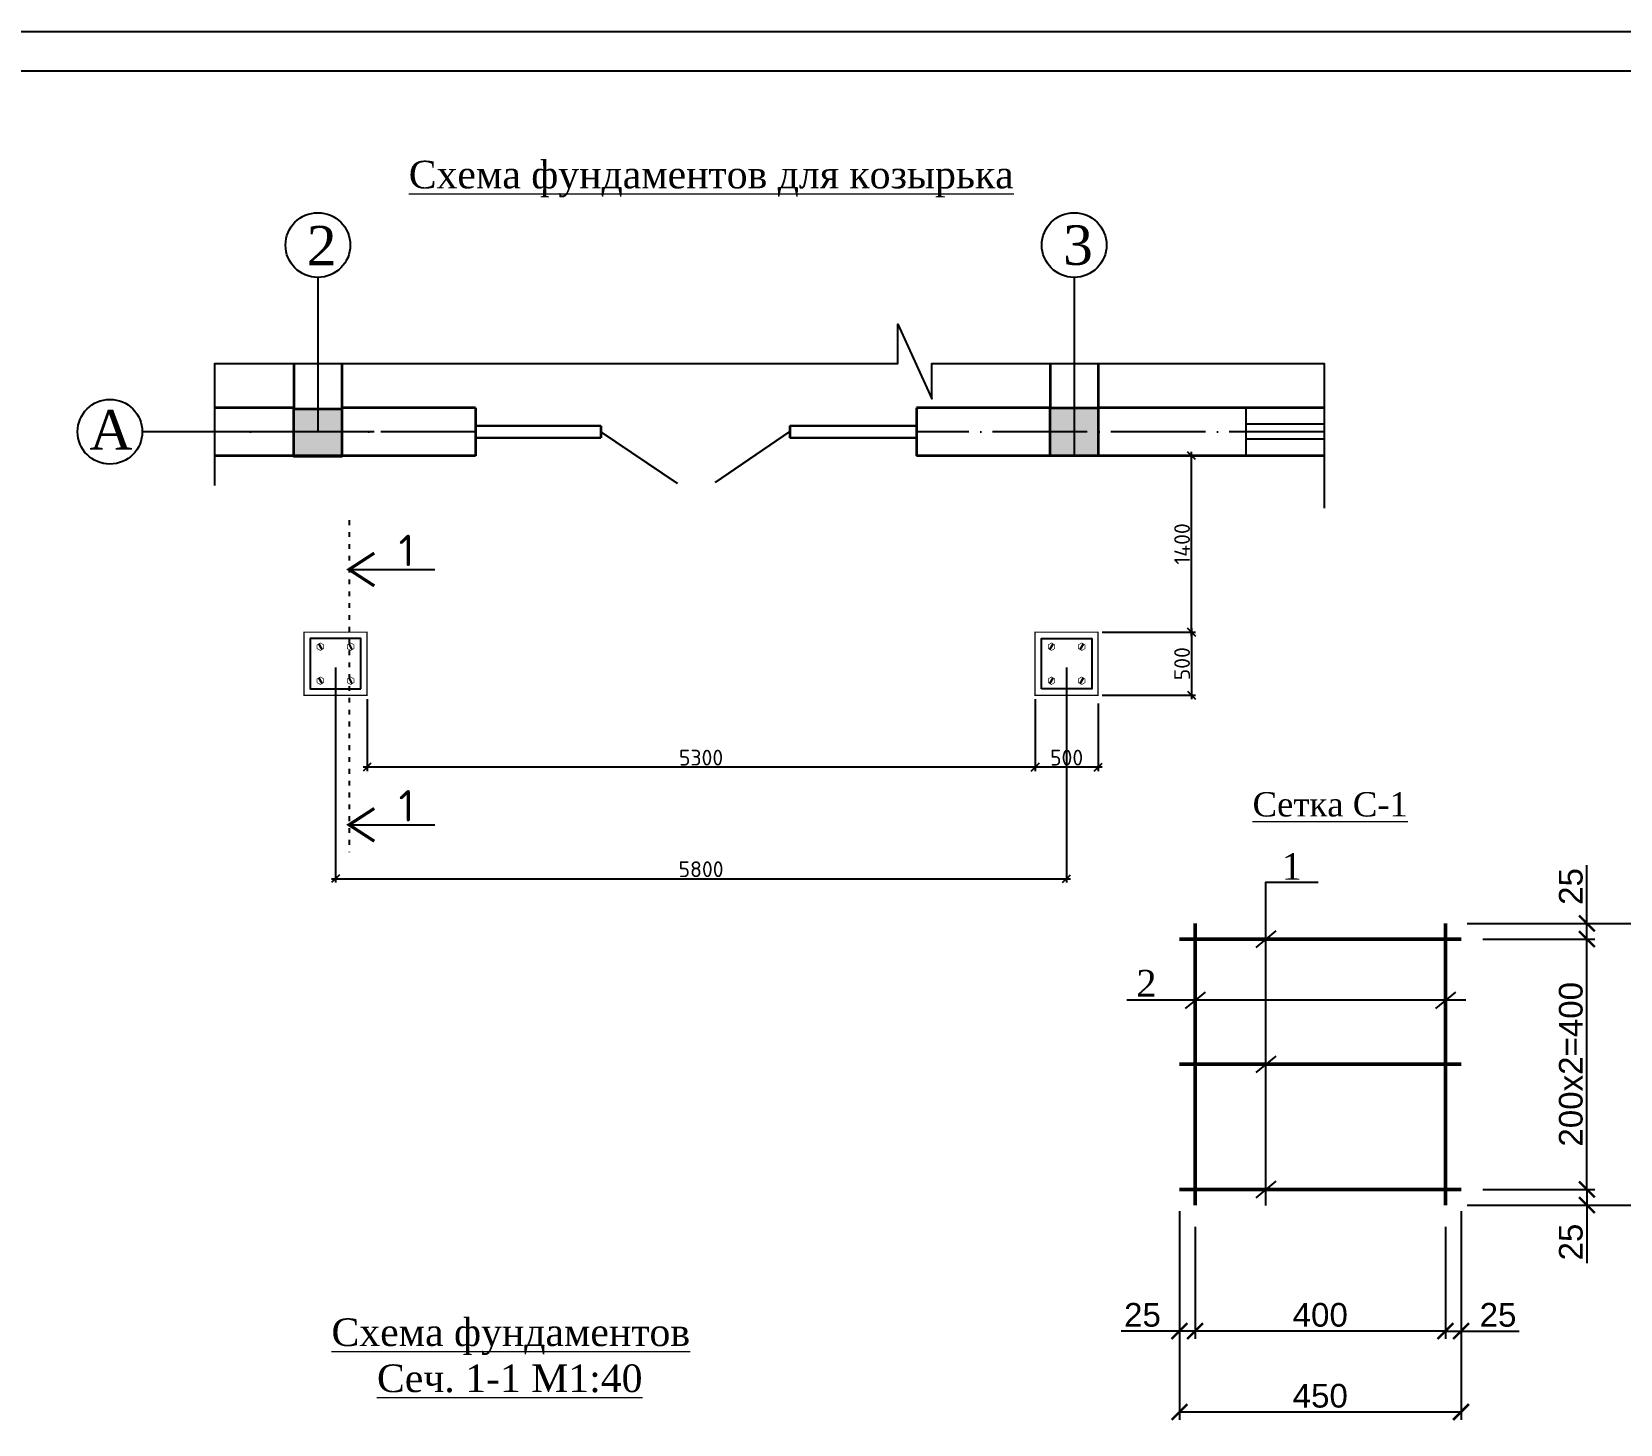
# Model space of a CAD drawing. Header units: millimetres. Extents: x 572274 to 2241483, y -888675 to -304135.
# Drawn here: x 1954775 to 1974902, y -704356 to -686715 of the extents above; entities that cross this region are included whole.
import ezdxf

# ---------------------------------------------------------------- set-up
doc = ezdxf.new("R2010")
doc.units = ezdxf.units.MM
doc.linetypes.add('ACAD_ISO03W100', pattern=[30, 12, -18])
doc.linetypes.add('ACAD_ISO04W100', pattern=[30, 24, -3, 0, -3])
doc.layers.add('oc', color=10, linetype='ACAD_ISO04W100')
doc.layers.add('Оси', color=10, linetype='ACAD_ISO04W100')
doc.layers.add('стены', color=250, linetype='Continuous', lineweight=30)
doc.styles.add('Arial 3.', font='arial.ttf')
doc.styles.add('SHahzod', font='times.ttf', dxfattribs={"height": 350})
doc.styles.get("Standard").update_dxf_attribs({"font": 'isocpeur.ttf'})
doc.styles.add('style1', font='isocpeui.ttf')
doc.styles.add('Боб стиль', font='times.ttf')
doc.dimstyles.new('1 рпа', dxfattribs={"dimtxt": 200, "dimasz": 100, "dimexe": 50, "dimexo": 50, "dimgap": 20, "dimtad": 1, "dimtoh": 1, "dimdec": 0, "dimlfac": -0.0005, "dimrnd": 0.0005, "dimzin": 1, "dimtxsty": 'Standard', "dimblk": 'OBLIQUE', "dimcen": -3, "dimdle": 50, "dimclrd": 256, "dimclre": 256, "dimclrt": 256, "dimadec": 3, "dimazin": 0, "dimtfac": 1, "dimtdec": 0, "dimtmove": 2, "dimatfit": 2, "dimldrblk": 'OBLIQUE', "dimfxl": 0.200000002, "dimarcsym": 0})
doc.dimstyles.new('Зариф', dxfattribs={"dimtxt": 300, "dimasz": 200, "dimexe": 100, "dimexo": 50, "dimgap": 50, "dimtad": 1, "dimdec": 0, "dimtxsty": 'Arial 3.', "dimblk": 'ARCHTICK', "dimcen": 300, "dimadec": 0, "dimazin": 0, "dimtfac": 1, "dimtdec": 0, "dimtmove": 0, "dimatfit": 3, "dimldrblk": 'ARCHTICK', "dimfxl": 1, "dimarcsym": 0})

# ---------------------------------------------------------------- blocks, each defined once
blk = doc.blocks.new('_Oblique')
at = {"color": 0, "linetype": 'ByBlock', "lineweight": -2}
blk.add_line((-0.5, -0.5), (0.5, 0.5), dxfattribs=at)
blk = doc.blocks.new('*D1518')
at = {"lineweight": -2, "transparency": 16777216}
for p, q in [((1958623.672522894, -694770.8616294293), (1958623.672522894, -697494.4747066043)), ((1967886.941909675, -694770.8616886606), (1967886.941909675, -697494.4747066043)), ((1958573.672522894, -697444.4747066043), (1967936.941909675, -697444.4747066043))]:
    blk.add_line(p, q, dxfattribs=at)
at = {"layer": 'Defpoints', "color": 0, "lineweight": 25, "transparency": 16777216}
for p in [(1958623.672522894, -694720.8616294293), (1967886.941909675, -694720.8616886606), (1967886.941909675, -697444.4747066043)]:
    blk.add_point(p, dxfattribs=at)
at = {"lineweight": -2, "transparency": 16777216, "xscale": 100, "yscale": 100, "zscale": 100, "rotation": 180}
blk.add_blockref('_Oblique', (1958623.672522894, -697444.4747066043), dxfattribs=at)
at = {"lineweight": -2, "transparency": 16777216, "xscale": 100, "yscale": 100, "zscale": 100}
blk.add_blockref('_Oblique', (1967886.941909675, -697444.4747066043), dxfattribs=at)
at = {"lineweight": 25, "transparency": 16777216, "insert": (1963255.307216285, -697324.4747066043), "char_height": 200, "attachment_point": 5}
blk.add_mtext('5800', dxfattribs=at)
blk = doc.blocks.new('*D1557')
at = {"lineweight": -2, "transparency": 16777216}
for p, q in [((1968336.220676116, -692085.6212239885), (1969520.305039833, -692085.6212239885)), ((1969470.305039833, -694371.5827801874), (1969470.305039833, -692035.6212239885)), ((1968336.220676138, -694321.5827801874), (1969520.305039833, -694321.5827801874))]:
    blk.add_line(p, q, dxfattribs=at)
at = {"layer": 'Defpoints', "color": 0, "lineweight": 25, "transparency": 16777216}
for p in [(1968286.220676116, -692085.6212239885), (1969470.305039833, -692085.6212239885), (1968286.220676138, -694321.5827801874)]:
    blk.add_point(p, dxfattribs=at)
at = {"lineweight": -2, "transparency": 16777216, "xscale": 100, "yscale": 100, "zscale": 100}
for p, rotation in [((1969470.305039833, -692085.6212239885), 90), ((1969470.305039833, -694321.5827801874), 270)]:
    blk.add_blockref('_Oblique', p, dxfattribs=dict(at, rotation=rotation))
at = {"lineweight": 25, "transparency": 16777216, "insert": (1969350.305039834, -693203.6020020876), "char_height": 200, "attachment_point": 5, "rotation": 90}
blk.add_mtext('1400', dxfattribs=at)
blk = doc.blocks.new('*D1558')
at = {"lineweight": -2, "transparency": 16777216}
for p, q in [((1968336.220676138, -694321.5827801874), (1969520.305039834, -694321.5827801874)), ((1969470.305039834, -694271.5827801874), (1969470.305039834, -695170.1404788306)), ((1968336.220676138, -695120.1404788306), (1969520.305039834, -695120.1404788306))]:
    blk.add_line(p, q, dxfattribs=at)
at = {"layer": 'Defpoints', "color": 0, "lineweight": 25, "transparency": 16777216}
for p in [(1968286.220676138, -694321.5827801874), (1968286.220676138, -695120.1404788306), (1969470.305039834, -695120.1404788306)]:
    blk.add_point(p, dxfattribs=at)
at = {"lineweight": -2, "transparency": 16777216, "xscale": 100, "yscale": 100, "zscale": 100}
for p, rotation in [((1969470.305039834, -694321.5827801874), 90), ((1969470.305039834, -695120.1404788306), 270)]:
    blk.add_blockref('_Oblique', p, dxfattribs=dict(at, rotation=rotation))
at = {"lineweight": 25, "transparency": 16777216, "insert": (1969350.305039834, -694720.8616295086), "char_height": 200, "attachment_point": 5, "rotation": 90}
blk.add_mtext('500', dxfattribs=at)
blk = doc.blocks.new('*D1519')
at = {"lineweight": -2, "transparency": 16777216}
for p, q in [((1967487.662977495, -695223.270577787), (1967487.662977495, -696080.7727955687)), ((1968286.220676138, -695223.270577787), (1968286.220676138, -696080.7727955687)), ((1968336.220676138, -696030.7727955687), (1967437.662977495, -696030.7727955687))]:
    blk.add_line(p, q, dxfattribs=at)
at = {"layer": 'Defpoints', "color": 0, "lineweight": 25, "transparency": 16777216}
for p in [(1967487.662977495, -695173.270577787), (1968286.220676138, -695173.270577787), (1967487.662977495, -696030.7727955687)]:
    blk.add_point(p, dxfattribs=at)
at = {"lineweight": -2, "transparency": 16777216, "xscale": 100, "yscale": 100, "zscale": 100, "rotation": 180}
blk.add_blockref('_Oblique', (1967487.662977495, -696030.7727955687), dxfattribs=at)
at = {"lineweight": -2, "transparency": 16777216, "xscale": 100, "yscale": 100, "zscale": 100}
blk.add_blockref('_Oblique', (1968286.220676138, -696030.7727955687), dxfattribs=at)
at = {"lineweight": 25, "transparency": 16777216, "insert": (1967886.941826817, -695910.7727955687), "char_height": 200, "attachment_point": 5}
blk.add_mtext('500', dxfattribs=at)
blk = doc.blocks.new('*D1559')
at = {"lineweight": -2, "transparency": 16777216}
for p, q in [((1959022.951371879, -695170.1404788306), (1959022.951371879, -696080.7727955687)), ((1967487.662977495, -695170.1404788306), (1967487.662977495, -696080.7727955687)), ((1967537.662977495, -696030.7727955687), (1958972.951371879, -696030.7727955687))]:
    blk.add_line(p, q, dxfattribs=at)
at = {"layer": 'Defpoints', "color": 0, "lineweight": 25, "transparency": 16777216}
for p in [(1959022.951371879, -695120.1404788306), (1967487.662977495, -695120.1404788306), (1959022.951371879, -696030.7727955687)]:
    blk.add_point(p, dxfattribs=at)
at = {"lineweight": -2, "transparency": 16777216, "xscale": 100, "yscale": 100, "zscale": 100, "rotation": 180}
blk.add_blockref('_Oblique', (1959022.951371879, -696030.7727955687), dxfattribs=at)
at = {"lineweight": -2, "transparency": 16777216, "xscale": 100, "yscale": 100, "zscale": 100}
blk.add_blockref('_Oblique', (1967487.662977495, -696030.7727955687), dxfattribs=at)
at = {"lineweight": 25, "transparency": 16777216, "insert": (1963255.307174687, -695910.7727955687), "char_height": 200, "attachment_point": 5}
blk.add_mtext('5300', dxfattribs=at)
blk = doc.blocks.new('_ArchTick')
at = {"color": 0, "linetype": 'ByBlock', "const_width": 0.15}
blk.add_lwpolyline([(-0.5, -0.5), (0.5, 0.5)], dxfattribs=at)
blk = doc.blocks.new('*D1520')
at = {"color": 0, "lineweight": -2, "transparency": 16777216}
for p, q in [((1969515.183717869, -701856.4413469312), (1969515.183717869, -703275.0428036634)), ((1972686.68462371, -701856.4413469312), (1972686.68462371, -703275.0428036634)), ((1972686.68462371, -703175.0428036634), (1969515.183717869, -703175.0428036634))]:
    blk.add_line(p, q, dxfattribs=at)
at = {"layer": 'Defpoints', "color": 0, "lineweight": 25, "transparency": 16777216}
for p in [(1969515.183717869, -701806.4413469312), (1972686.68462371, -701806.4413469312), (1969515.183717869, -703175.0428036634)]:
    blk.add_point(p, dxfattribs=at)
at = {"color": 0, "lineweight": -2, "transparency": 16777216, "xscale": 200, "yscale": 200, "zscale": 200, "rotation": 180}
blk.add_blockref('_ArchTick', (1969515.183717869, -703175.0428036634), dxfattribs=at)
at = {"color": 0, "lineweight": -2, "transparency": 16777216, "xscale": 200, "yscale": 200, "zscale": 200}
blk.add_blockref('_ArchTick', (1972686.68462371, -703175.0428036634), dxfattribs=at)
at = {"color": 0, "transparency": 16777216, "insert": (1971100.93417079, -702971.870907347), "char_height": 300, "attachment_point": 5, "style": 'Arial 3.'}
blk.add_mtext('400', dxfattribs=at)
blk = doc.blocks.new('*D1521')
at = {"color": 0, "lineweight": -2, "transparency": 16777216}
for p, q in [((1969316.964911254, -701658.222540316), (1969316.964911254, -703275.0428036634)), ((1969515.183717869, -701856.4413469312), (1969515.183717869, -703275.0428036634)), ((1969316.964911254, -703175.0428036634), (1968579.857134992, -703175.0428036634)), ((1969515.183717869, -703175.0428036634), (1969316.964911254, -703175.0428036634))]:
    blk.add_line(p, q, dxfattribs=at)
at = {"layer": 'Defpoints', "color": 0, "lineweight": 25, "transparency": 16777216}
for p in [(1969316.964911254, -701608.222540316), (1969515.183717869, -701806.4413469312), (1969316.964911254, -703175.0428036634)]:
    blk.add_point(p, dxfattribs=at)
at = {"color": 0, "lineweight": -2, "transparency": 16777216, "xscale": 200, "yscale": 200, "zscale": 200, "rotation": 180}
blk.add_blockref('_ArchTick', (1969316.964911254, -703175.0428036634), dxfattribs=at)
at = {"color": 0, "lineweight": -2, "transparency": 16777216, "xscale": 200, "yscale": 200, "zscale": 200}
blk.add_blockref('_ArchTick', (1969515.183717869, -703175.0428036634), dxfattribs=at)
at = {"color": 0, "transparency": 16777216, "insert": (1968848.411023123, -702971.870907347), "char_height": 300, "attachment_point": 5, "style": 'Arial 3.'}
blk.add_mtext('25', dxfattribs=at)
blk = doc.blocks.new('*D1522')
at = {"color": 0, "lineweight": -2, "transparency": 16777216}
for p, q in [((1972884.903430325, -701658.222540316), (1972884.903430325, -703275.0428036634)), ((1972686.68462371, -701856.4413469312), (1972686.68462371, -703275.0428036634)), ((1972686.68462371, -703175.0428036634), (1972884.903430325, -703175.0428036634)), ((1972884.903430325, -703175.0428036634), (1973622.011206587, -703175.0428036634))]:
    blk.add_line(p, q, dxfattribs=at)
at = {"layer": 'Defpoints', "color": 0, "lineweight": 25, "transparency": 16777216}
for p in [(1972884.903430325, -701608.222540316), (1972686.68462371, -701806.4413469312), (1972884.903430325, -703175.0428036634)]:
    blk.add_point(p, dxfattribs=at)
at = {"color": 0, "lineweight": -2, "transparency": 16777216, "xscale": 200, "yscale": 200, "zscale": 200, "rotation": 180}
blk.add_blockref('_ArchTick', (1972686.68462371, -703175.0428036634), dxfattribs=at)
at = {"color": 0, "lineweight": -2, "transparency": 16777216, "xscale": 200, "yscale": 200, "zscale": 200}
blk.add_blockref('_ArchTick', (1972884.903430325, -703175.0428036634), dxfattribs=at)
at = {"color": 0, "transparency": 16777216, "insert": (1973353.457318456, -702971.870907347), "char_height": 300, "attachment_point": 5, "style": 'Arial 3.'}
blk.add_mtext('25', dxfattribs=at)
blk = doc.blocks.new('*D1523')
at = {"color": 0, "lineweight": -2, "transparency": 16777216}
for p, q in [((1969316.964911254, -701658.222540316), (1969316.964911254, -704300.2219679952)), ((1972884.903430325, -701658.222540316), (1972884.903430325, -704300.2219679952)), ((1969316.964911254, -704200.2219679952), (1972884.903430325, -704200.2219679952))]:
    blk.add_line(p, q, dxfattribs=at)
at = {"layer": 'Defpoints', "color": 0, "lineweight": 25, "transparency": 16777216}
for p in [(1969316.964911254, -701608.222540316), (1972884.903430325, -701608.222540316), (1972884.903430325, -704200.2219679952)]:
    blk.add_point(p, dxfattribs=at)
at = {"color": 0, "lineweight": -2, "transparency": 16777216, "xscale": 200, "yscale": 200, "zscale": 200, "rotation": 180}
blk.add_blockref('_ArchTick', (1969316.964911254, -704200.2219679952), dxfattribs=at)
at = {"color": 0, "lineweight": -2, "transparency": 16777216, "xscale": 200, "yscale": 200, "zscale": 200}
blk.add_blockref('_ArchTick', (1972884.903430325, -704200.2219679952), dxfattribs=at)
at = {"color": 0, "transparency": 16777216, "insert": (1971100.93417079, -703997.0500716787), "char_height": 300, "attachment_point": 5, "style": 'Arial 3.'}
blk.add_mtext('450', dxfattribs=at)
blk = doc.blocks.new('*D1524')
at = {"color": 0, "lineweight": -2, "transparency": 16777216}
for p, q in [((1973161.68234756, -698209.9427172407), (1974580.283804295, -698209.9427172407)), ((1974480.283804295, -701381.4436230815), (1974480.283804295, -698209.9427172407)), ((1973161.68234756, -701381.4436230815), (1974580.283804295, -701381.4436230815))]:
    blk.add_line(p, q, dxfattribs=at)
at = {"layer": 'Defpoints', "color": 0, "lineweight": 25, "transparency": 16777216}
for p in [(1973111.68234756, -698209.9427172407), (1974480.283804295, -698209.9427172407), (1973111.68234756, -701381.4436230815)]:
    blk.add_point(p, dxfattribs=at)
at = {"color": 0, "lineweight": -2, "transparency": 16777216, "xscale": 200, "yscale": 200, "zscale": 200}
for p, rotation in [((1974480.283804295, -698209.9427172407), 90), ((1974480.283804295, -701381.4436230815), 270)]:
    blk.add_blockref('_ArchTick', p, dxfattribs=dict(at, rotation=rotation))
at = {"color": 0, "transparency": 16777216, "insert": (1974277.111907979, -699795.6931701608), "char_height": 300, "attachment_point": 5, "rotation": 90, "style": 'Arial 3.'}
blk.add_mtext('200х2=400', dxfattribs=at)
blk = doc.blocks.new('*D1525')
at = {"color": 0, "lineweight": -2, "transparency": 16777216}
for p, q in [((1974480.283804294, -698011.7239106258), (1974480.283804294, -697274.6161343638)), ((1972963.463540945, -698011.7239106258), (1974580.283804294, -698011.7239106258)), ((1974480.283804294, -698209.9427172407), (1974480.283804294, -698011.7239106258)), ((1973161.68234756, -698209.9427172407), (1974580.283804294, -698209.9427172407))]:
    blk.add_line(p, q, dxfattribs=at)
at = {"layer": 'Defpoints', "color": 0, "lineweight": 25, "transparency": 16777216}
for p in [(1972913.463540945, -698011.7239106258), (1974480.283804294, -698011.7239106258), (1973111.68234756, -698209.9427172407)]:
    blk.add_point(p, dxfattribs=at)
at = {"color": 0, "lineweight": -2, "transparency": 16777216, "xscale": 200, "yscale": 200, "zscale": 200}
for p, rotation in [((1974480.283804294, -698011.7239106258), 90), ((1974480.283804294, -698209.9427172407), 270)]:
    blk.add_blockref('_ArchTick', p, dxfattribs=dict(at, rotation=rotation))
at = {"color": 0, "transparency": 16777216, "insert": (1974277.111907978, -697543.1700224945), "char_height": 300, "attachment_point": 5, "rotation": 90, "style": 'Arial 3.'}
blk.add_mtext('25', dxfattribs=at)
blk = doc.blocks.new('*D1526')
at = {"color": 0, "lineweight": -2, "transparency": 16777216}
for p, q in [((1973161.68234756, -701381.4436230815), (1974580.283804294, -701381.4436230815)), ((1974480.283804294, -701381.4436230815), (1974480.283804294, -701579.6624296966)), ((1972963.463540945, -701579.6624296966), (1974580.283804294, -701579.6624296966)), ((1974480.283804294, -701579.6624296966), (1974480.283804294, -702316.7702059586))]:
    blk.add_line(p, q, dxfattribs=at)
at = {"layer": 'Defpoints', "color": 0, "lineweight": 25, "transparency": 16777216}
for p in [(1973111.68234756, -701381.4436230815), (1972913.463540945, -701579.6624296966), (1974480.283804294, -701579.6624296966)]:
    blk.add_point(p, dxfattribs=at)
at = {"color": 0, "lineweight": -2, "transparency": 16777216, "xscale": 200, "yscale": 200, "zscale": 200}
for p, rotation in [((1974480.283804294, -701381.4436230815), 90), ((1974480.283804294, -701579.6624296966), 270)]:
    blk.add_blockref('_ArchTick', p, dxfattribs=dict(at, rotation=rotation))
at = {"color": 0, "transparency": 16777216, "insert": (1974277.111907977, -702048.2163178272), "char_height": 300, "attachment_point": 5, "rotation": 90, "style": 'Arial 3.'}
blk.add_mtext('25', dxfattribs=at)
blk = doc.blocks.new('*D1527')
at = {"color": 0, "lineweight": -2, "transparency": 16777216}
for p, q in [((1972963.463540945, -698011.7239106258), (1975605.462968626, -698011.7239106258)), ((1975505.462968626, -698011.7239106258), (1975505.462968626, -701579.6624296966)), ((1972963.463540945, -701579.6624296966), (1975605.462968626, -701579.6624296966))]:
    blk.add_line(p, q, dxfattribs=at)
at = {"layer": 'Defpoints', "color": 0, "lineweight": 25, "transparency": 16777216}
for p in [(1972913.463540945, -698011.7239106258), (1972913.463540945, -701579.6624296966), (1975505.462968626, -701579.6624296966)]:
    blk.add_point(p, dxfattribs=at)
at = {"color": 0, "lineweight": -2, "transparency": 16777216, "xscale": 200, "yscale": 200, "zscale": 200}
for p, rotation in [((1975505.462968626, -698011.7239106258), 90), ((1975505.462968626, -701579.6624296966), 270)]:
    blk.add_blockref('_ArchTick', p, dxfattribs=dict(at, rotation=rotation))
at = {"color": 0, "transparency": 16777216, "insert": (1975302.291072309, -699795.6931701609), "char_height": 300, "attachment_point": 5, "rotation": 90, "style": 'Arial 3.'}
blk.add_mtext('450', dxfattribs=at)

msp = doc.modelspace()

# ---------------------------------------------------------------- hatches: boundary and pattern name
at = {"lineweight": 25}
h = msp.add_hatch(color=256, dxfattribs=at)
h.dxf.hatch_style = 1
h.paths.add_polyline_path([(1958703.528292397, -691489.8813997107), (1958096.624441433, -691489.8813997107), (1958096.624441433, -692096.785250681), (1958703.528292397, -692096.785250681)])
h = msp.add_hatch(color=256, dxfattribs=at)
h.dxf.hatch_style = 1
h.paths.add_polyline_path([(1968286.220676116, -691478.7173730136), (1967679.316825151, -691478.7173730136), (1967679.316825151, -692085.6212239839), (1968286.220676116, -692085.6212239839)])

# ---------------------------------------------------------------- linework, layer by layer
for p, q in [((1958400.076366913, -689827.0614161965), (1958400.076366913, -691782.169298501)), ((1967982.768750611, -689827.0614162027), (1967982.768750611, -691782.1692985072)), ((1970162.831267926, -692085.6212239891), (1970162.831267926, -691478.7173730211)), ((1958452.76196626, -694541.182881751), (1958411.267691056, -694469.3126888729)), ((1958836.069661609, -694541.182881751), (1958794.575386404, -694469.3126888729)), ((1967674.544687765, -694541.182881751), (1967716.03896297, -694469.3126888729)), ((1968057.852383114, -694541.182881751), (1968099.346658319, -694469.3126888729)), ((1958452.76196626, -694972.4052413634), (1958411.267691056, -694900.5350484855)), ((1958836.069661609, -694972.4052413634), (1958794.575386404, -694900.5350484855)), ((1967674.544687765, -694972.4052413634), (1967716.03896297, -694900.5350484855)), ((1968057.852383114, -694972.4052413634), (1968099.346658319, -694900.5350484855)), ((1970539.004514495, -698105.1045810328), (1970284.690898438, -698314.7808534484)), ((1969642.340525898, -698879.9804605364), (1969388.026909841, -699089.656732952)), ((1972813.841431738, -698879.9804605364), (1972559.527815682, -699089.656732952)), ((1970539.004514495, -699690.8550339534), (1970284.690898438, -699900.5313063691)), ((1970539.004514495, -701276.6054868738), (1970284.690898438, -701486.2817592894))]:
    msp.add_line(p, q)
at = {"color": 5, "lineweight": 30}
for p, q in [((1961985.600433801, -691706.306317134), (1961985.600433801, -691858.0322798762)), ((1961985.600433801, -691782.169298507), (1962957.936703375, -692435.5961734869)), ((1964379.370027151, -691778.225215622), (1963433.587000829, -692424.855625324))]:
    msp.add_line(p, q, dxfattribs=at)
at = {"color": 5}
for p, q in [((1971148.477497132, -691686.3423746683), (1970162.831267926, -691686.3423746683)), ((1971148.477497132, -691877.9962223426), (1970162.831267926, -691877.9962223426))]:
    msp.add_line(p, q, dxfattribs=at)
at = {"lineweight": 50}
for p, q in [((1969515.183717869, -701579.6624296966), (1969515.183717869, -698011.7239106258)), ((1972686.68462371, -701579.6624296966), (1972686.68462371, -698011.7239106258)), ((1969316.964911254, -698209.9427172407), (1972884.903430325, -698209.9427172407)), ((1969316.964911254, -699795.6931701612), (1972884.903430325, -699795.6931701612)), ((1969316.964911254, -701381.4436230815), (1972884.903430325, -701381.4436230815))]:
    msp.add_line(p, q, dxfattribs=at)
for points in [[(1951712.576231491, -716414.6846562785), (1993712.576231493, -716414.6846562785), (1993712.576231493, -686714.6846562785), (1951712.576231491, -686714.6846562785)], [(1953712.576231492, -715914.6846562778), (1993212.576231494, -715914.6846562778), (1993212.576231494, -687214.6846562768), (1953712.576231492, -687214.6846562768)], [(1958943.095602015, -695040.2847089663), (1958943.095602015, -694401.4385500518), (1958304.2494431, -694401.4385500518), (1958304.2494431, -695040.2847089663)], [(1967567.51874736, -695040.2847089663), (1967567.51874736, -694401.4385500518), (1968206.364906274, -694401.4385500518), (1968206.364906274, -695040.2847089663)]]:
    msp.add_lwpolyline(points, close=True)
at = {"lineweight": 25}
msp.add_lwpolyline([(1957096.3519581, -692464.9337433635), (1957096.3519581, -690916.4713526024), (1965749.952612729, -690916.4713526024), (1965749.952612729, -690419.0389060735), (1966178.852446612, -691364.212066295), (1966178.852446612, -690916.4713526024), (1971148.477497132, -690916.4713526024), (1971148.477497132, -692748.3431754034)], dxfattribs=at)
at = {"color": 5, "lineweight": 30}
for points in [[(1961985.600433801, -691858.0322798762), (1960396.470613522, -691858.0322798728), (1960396.470613522, -691706.3063171307), (1961985.600433801, -691706.306317134)], [(1964379.37002715, -691858.0322798762), (1965986.374504024, -691858.0322798762), (1965986.374504024, -691706.306317134), (1964379.370027151, -691706.306317134)]]:
    msp.add_lwpolyline(points, dxfattribs=at)
at = {"linetype": 'ACAD_ISO03W100', "ltscale": 5}
msp.add_lwpolyline([(1958795.1762298, -692904.1943843905), (1958795.1762298, -697109.6650666738)], dxfattribs=at)
at = {"const_width": 39.92788493215583}
for points in [[(1959114.599309258, -693319.4443876848), (1958795.1762298, -693527.0693893321), (1959114.599309258, -693734.6943909794)], [(1959114.599309258, -696969.4972314958), (1958795.1762298, -696761.8722298485), (1959114.599309258, -696554.2472282012)]]:
    msp.add_lwpolyline(points, dxfattribs=at)
for points in [[(1958795.1762298, -693527.0693893321), (1959881.214699955, -693527.0693893321)], [(1958795.1762298, -696761.8722298485), (1959881.214699955, -696761.8722298485)], [(1970411.847706466, -701583.9909113495), (1970411.847706466, -697490.1778502056), (1971073.554739655, -697490.1778502056)], [(1972944.404964126, -698984.8185967442), (1968652.023803559, -698984.8185967442)]]:
    msp.add_lwpolyline(points)
for points, const_width in [([(1959022.951371879, -695120.1404788306), (1959022.951371879, -694321.5827801874), (1958224.393673236, -694321.5827801874), (1958224.393673236, -695120.1404788306)], 15.97115397286233), ([(1967487.662977495, -695120.1404788306), (1967487.662977495, -694321.5827801874), (1968286.220676138, -694321.5827801874), (1968286.220676138, -695120.1404788306)], 15.97115397286233), ([(1958432.014828658, -694553.1612472306), (1958390.520553453, -694529.2045162714), (1958390.520553453, -694481.2910543528), (1958432.014828658, -694457.3343233935), (1958473.509103863, -694481.2910543528), (1958473.509103863, -694529.2045162714)], 7.985576986431164), ([(1958815.322524006, -694553.1612472306), (1958856.816799211, -694529.2045162714), (1958856.816799211, -694481.2910543528), (1958815.322524006, -694457.3343233935), (1958773.828248802, -694481.2910543528), (1958773.828248802, -694529.2045162714)], 7.985576986431164), ([(1967695.291825368, -694553.1612472306), (1967653.797550163, -694529.2045162714), (1967653.797550163, -694481.2910543528), (1967695.291825368, -694457.3343233935), (1967736.786100573, -694481.2910543528), (1967736.786100573, -694529.2045162714)], 7.985576986431164), ([(1968078.599520716, -694553.1612472306), (1968120.093795921, -694529.2045162714), (1968120.093795921, -694481.2910543528), (1968078.599520716, -694457.3343233935), (1968037.105245512, -694481.2910543528), (1968037.105245512, -694529.2045162714)], 7.985576986431164), ([(1958432.014828658, -694984.3836068431), (1958390.520553453, -694960.4268758838), (1958390.520553453, -694912.5134139651), (1958432.014828658, -694888.5566830059), (1958473.509103863, -694912.5134139651), (1958473.509103863, -694960.4268758838)], 7.985576986431164), ([(1958815.322524006, -694984.3836068431), (1958856.816799211, -694960.4268758838), (1958856.816799211, -694912.5134139651), (1958815.322524006, -694888.5566830059), (1958773.828248802, -694912.5134139651), (1958773.828248802, -694960.4268758838)], 7.985576986431164), ([(1967695.291825368, -694984.3836068431), (1967653.797550163, -694960.4268758838), (1967653.797550163, -694912.5134139651), (1967695.291825368, -694888.5566830059), (1967736.786100573, -694912.5134139651), (1967736.786100573, -694960.4268758838)], 7.985576986431164), ([(1968078.599520716, -694984.3836068431), (1968120.093795921, -694960.4268758838), (1968120.093795921, -694912.5134139651), (1968078.599520716, -694888.5566830059), (1968037.105245512, -694912.5134139651), (1968037.105245512, -694960.4268758838)], 7.985576986431164)]:
    msp.add_lwpolyline(points, close=True, dxfattribs=dict(const_width=const_width))
at = {"layer": 'oc', "ltscale": 25}
for p, q in [((1958400.076366912, -690916.4713526024), (1958400.076366913, -691782.169298501)), ((1958400.076366912, -690916.4713526024), (1958400.076366913, -691782.169298501)), ((1967982.768750611, -690916.4713526024), (1967982.76875061, -692085.621223969))]:
    msp.add_line(p, q, dxfattribs=at)
at = {"layer": 'Оси', "ltscale": 50}
for p, q in [((1960396.470613522, -691782.1692985054), (1957096.3519581, -691782.1692985054)), ((1971148.477497132, -691782.1692985054), (1965986.374504024, -691782.1692985054))]:
    msp.add_line(p, q, dxfattribs=at)
at = {"layer": 'стены', "color": 0, "linetype": 'ByBlock', "lineweight": 35, "ltscale": 3}
for p, q in [((1958096.624441428, -690916.4713526024), (1958096.624441429, -691478.7173730151)), ((1958703.528292398, -690916.4713526024), (1958703.528292398, -691478.7173730151)), ((1967679.316825149, -690916.4713526024), (1967679.316825149, -691478.7173730151)), ((1968286.220676118, -690916.4713526024), (1968286.220676118, -691478.7173730151)), ((1958096.624441429, -691478.7173730211), (1957096.3519581, -691478.7173730211)), ((1960396.470613522, -691478.7173730207), (1958703.528292398, -691478.7173730211)), ((1960396.470613522, -691478.7173730022), (1960396.470613522, -692085.6212239867)), ((1967679.316825146, -691478.7173730211), (1965986.374504024, -691478.7173730211)), ((1965986.374504024, -691478.7173730055), (1965986.374504024, -692085.6212239884)), ((1971148.477497132, -691478.7173730211), (1968286.220676115, -691478.7173730211)), ((1961985.600433801, -691706.306317134), (1961985.600433801, -691858.0322798762)), ((1964379.37002715, -691706.306317134), (1964379.37002715, -691858.0322798762)), ((1960396.470613522, -692085.6212239867), (1957096.3519581, -692085.6212239861)), ((1971148.477497132, -692085.6212239893), (1965986.374504024, -692085.6212239879))]:
    msp.add_line(p, q, dxfattribs=at)
at = {"layer": 'стены', "color": 0, "linetype": 'ByBlock', "lineweight": -2, "ltscale": 3}
msp.add_line((1959114.471729076, -691782.169298505), (1956175.480995396, -691782.1692985109), dxfattribs=at)
at = {"layer": 'стены', "color": 0, "linetype": 'ByBlock', "lineweight": 35, "ltscale": 3}
for points in [[(1958096.624441433, -691489.8813997107), (1958703.528292397, -691489.8813997107), (1958703.528292397, -692096.785250681), (1958096.624441433, -692096.785250681)], [(1967679.316825151, -691478.7173730136), (1968286.220676116, -691478.7173730136), (1968286.220676116, -692085.6212239839), (1967679.316825151, -692085.6212239839)]]:
    msp.add_lwpolyline(points, close=True, dxfattribs=at)
at = {"layer": 'стены', "color": 0, "linetype": 'ByBlock', "lineweight": -2, "ltscale": 3}
for centre in [(1958400.076366913, -689417.177117568), (1967982.768750611, -689417.1771175741), (1955765.596696767, -691782.1692985109)]:
    msp.add_circle(centre, 409.8842986285454, dxfattribs=at)

# ---------------------------------------------------------------- texts
at = {"lineweight": 25, "style": 'SHahzod'}
for s, p in [('1', (1970612.539257659, -697458.523110629)), ('2', (1968770.922112796, -698938.9903227156))]:
    msp.add_text(s, height=338.7919766693884, dxfattribs=at).set_placement(p)
at = {"color": 0, "lineweight": 15, "ltscale": 0.1, "attachment_point": 1, "style": 'Боб стиль'}
for s, insert, char_height, width in [('\\pi1183.6055;{\\L\\C256;Схема фундаментов для козырька}', (1958367.54234897, -688348.7241379172), 350, 9227.583338830003), ('\\pi111.66376;{\\L\\C256;Сетка С-1}', (1970131.202852699, -696348.0228303128), 308.340365845635, 2076.037395690154), ('\\pi486.5875;{\\L\\C256;Схема фундаментов \\P\\pi1063.1915;Сеч. 1-1 М1:40}', (1958085.793633498, -703015.0263143035), 350, 5378.077369368717)]:
    msp.add_mtext(s, dxfattribs=dict(at, insert=insert, char_height=char_height, width=width))
at = {"char_height": 399.478488746219, "attachment_point": 5}
for insert in [(1959523.360897691, -693286.1336692306), (1959523.360897691, -696520.936509747)]:
    msp.add_mtext('1', dxfattribs=dict(at, insert=insert))
at = {"layer": 'стены', "color": 0, "linetype": 'ByBlock', "lineweight": -2, "ltscale": 3, "char_height": 500, "width": 1369.000722141936, "attachment_point": 7, "style": 'style1'}
for s, insert in [('{\\fPalatino Linotype|b0|i0|c0|p18;2}', (1958259.666178421, -689674.4548840062)), ('{\\fPalatino Linotype|b0|i0|c204|p18;3}', (1967842.358562119, -689674.4548840123)), ('{\\fPalatino Linotype|b0|i0|c204|p18;А}', (1955505.371591931, -692008.1024915118))]:
    msp.add_mtext(s, dxfattribs=dict(at, insert=insert))

# ---------------------------------------------------------------- dimensions: what is measured, and where the dimension line sits
at = {"lineweight": 25}
dim = msp.add_aligned_dim(p1=(1968286.220676138, -694321.5827801874), p2=(1968286.220676116, -692085.6212239885), distance=-1184.0843637171201, text='1400', dimstyle='1 рпа', dxfattribs=at)
dim.commit()
dim.dimension.update_dxf_attribs({"geometry": '*D1557', "text_midpoint": (1969350.305039834, -693203.6020020876)})
dim = msp.add_linear_dim(base=(1969470.305039834, -695120.1404788306), p1=(1968286.220676138, -694321.5827801874), p2=(1968286.220676138, -695120.1404788306), angle=90, text='500', dimstyle='1 рпа', dxfattribs=at)
dim.commit()
dim.dimension.update_dxf_attribs({"geometry": '*D1558', "text_midpoint": (1969350.305039834, -694720.8616295086)})
for base, p1, p2, text, picture, middle in [((1967886.941909675, -697444.4747066043), (1958623.672522894, -694720.8616294293), (1967886.941909675, -694720.8616886606), '5800', '*D1518', (1963255.307216285, -697324.4747066043)), ((1959022.951371879, -696030.7727955687), (1967487.662977495, -695120.1404788306), (1959022.951371879, -695120.1404788306), '5300', '*D1559', (1963255.307174687, -695910.7727955687)), ((1967487.662977495, -696030.7727955687), (1968286.220676138, -695173.270577787), (1967487.662977495, -695173.270577787), '500', '*D1519', (1967886.941826817, -695910.7727955687))]:
    dim = msp.add_linear_dim(base=base, p1=p1, p2=p2, text=text, dimstyle='1 рпа', dxfattribs=at)
    dim.commit()
    dim.dimension.update_dxf_attribs({"geometry": picture, "text_midpoint": middle})
for base, p1, p2, angle, text, picture, middle in [((1974480.283804294, -698011.7239106258), (1973111.68234756, -698209.9427172407), (1972913.463540945, -698011.7239106258), 270, '25', '*D1525', (1974277.111907978, -697543.1700224945)), ((1975505.462968626, -701579.6624296966), (1972913.463540945, -698011.7239106258), (1972913.463540945, -701579.6624296966), 270, '450', '*D1527', (1975302.291072309, -699795.6931701609)), ((1974480.283804295, -698209.9427172407), (1973111.68234756, -701381.4436230815), (1973111.68234756, -698209.9427172407), 270, '200х2=400', '*D1524', (1974277.111907979, -699795.6931701608)), ((1974480.283804294, -701579.6624296966), (1973111.68234756, -701381.4436230815), (1972913.463540945, -701579.6624296966), 90, '25', '*D1526', (1974277.111907977, -702048.2163178272)), ((1972884.903430325, -703175.0428036634), (1972686.68462371, -701806.4413469312), (1972884.903430325, -701608.222540316), 180, '25', '*D1522', (1973353.457318456, -702971.870907347))]:
    dim = msp.add_linear_dim(base=base, p1=p1, p2=p2, angle=angle, text=text, dimstyle='Зариф')
    dim.commit()
    dim.dimension.update_dxf_attribs({"geometry": picture, "text_midpoint": middle})
for base, p1, p2, text, picture, middle in [((1969316.964911254, -703175.0428036634), (1969515.183717869, -701806.4413469312), (1969316.964911254, -701608.222540316), '25', '*D1521', (1968848.411023123, -702971.870907347)), ((1972884.903430325, -704200.2219679952), (1969316.964911254, -701608.222540316), (1972884.903430325, -701608.222540316), '450', '*D1523', (1971100.93417079, -703997.0500716787)), ((1969515.183717869, -703175.0428036634), (1972686.68462371, -701806.4413469312), (1969515.183717869, -701806.4413469312), '400', '*D1520', (1971100.93417079, -702971.870907347))]:
    dim = msp.add_linear_dim(base=base, p1=p1, p2=p2, text=text, dimstyle='Зариф')
    dim.commit()
    dim.dimension.update_dxf_attribs({"geometry": picture, "text_midpoint": middle})

doc.saveas('drawing.dxf')
